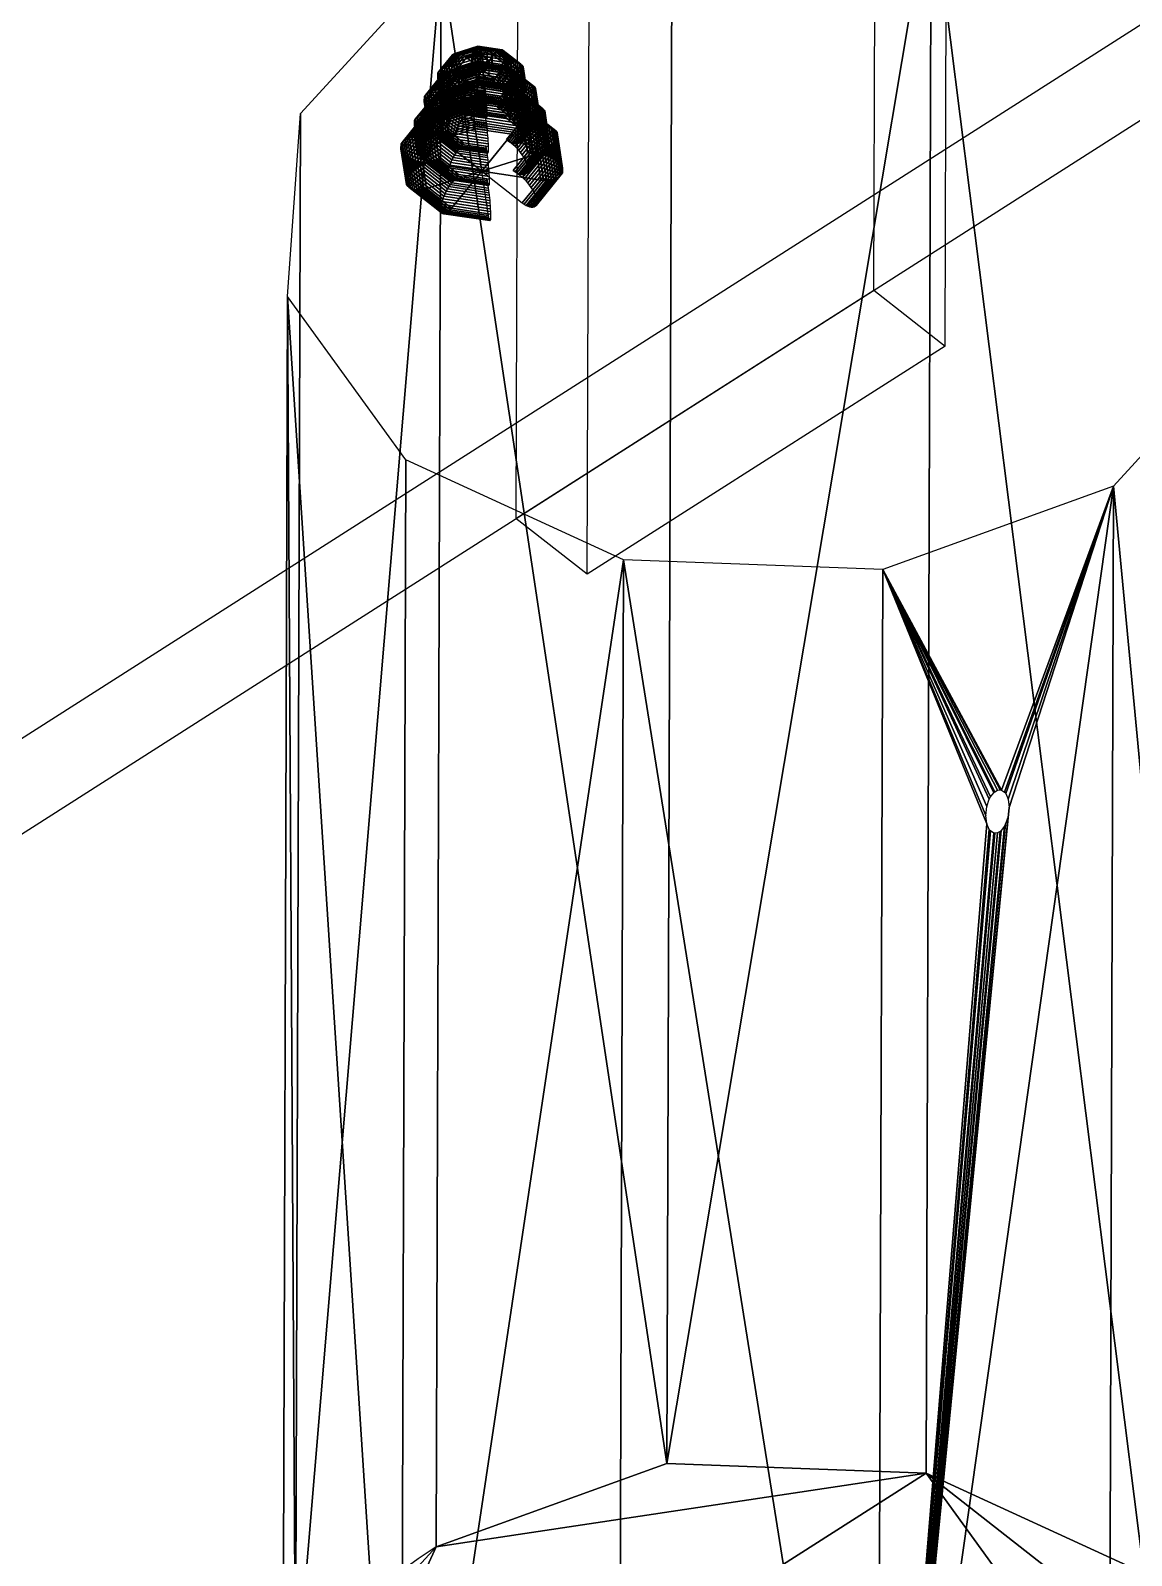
# Model space of a CAD drawing. Extents: x 268 to 383, y 668 to 793.
# Drawn here: x 273.115 to 275.321, y 674.052 to 677.11 of the extents above; entities that cross this region are included whole.
import ezdxf

# ---------------------------------------------------------------- set-up
doc = ezdxf.new("R2010")
doc.units = 0
doc.header["$LTSCALE"] = 0.5
doc.header["$MEASUREMENT"] = 0
doc.linetypes.add('HIDDEN', pattern=[0.375, 0.25, -0.125])
doc.layers.get('0').update_dxf_attribs({"linetype": 'CONTINUOUS'})
for name, color, linetype in [('P02', 1, 'CONTINUOUS'), ('P04', 7, 'CONTINUOUS'), ('P05', 7, 'CONTINUOUS')]:
    doc.layers.add(name, color=color, linetype=linetype)

# ---------------------------------------------------------------- blocks, each defined once
blk = doc.blocks.new('*U51')
at = {"color": 3}
mesh = blk.add_polyface(dxfattribs=at)
corners = [(7.3357, 3.9315), (5.9639, 4.2991), (5.9639, 2.5597), (6.9681, 2.5597), (5.4618, 3.4294), (6.9681, 4.2991), (7.4702, 3.4294), (7.3357, 2.9273), (6.466, 2.4252), (5.5963, 2.9273), (5.5963, 3.9315), (6.466, 4.4336)]
mesh.append_faces([[corners[k] for k in face] for face in [(3, 6, 7), (2, 3, 8), (4, 2, 9), (1, 4, 10), (5, 1, 11)]], dxfattribs={"vtx0": -1, "color": 3})
mesh.append_faces([[corners[k] for k in face] for face in [(0, 1, 5)]], dxfattribs={"vtx0": -1, "vtx1": -1, "color": 3})
mesh.append_faces([[corners[k] for k in face] for face in [(0, 2, 1), (2, 0, 3), (1, 2, 4)]], dxfattribs={"vtx0": -1, "vtx1": -1, "vtx2": -1, "color": 3})
mesh.append_faces([[corners[k] for k in face] for face in [(3, 0, 6)]], dxfattribs={"vtx0": -1, "vtx2": -1, "color": 3})
mesh = blk.add_polyface(dxfattribs=at)
corners = [(7.4702, 3.4294, 4.5), (7.3357, 3.9315), (7.3357, 3.9315, 4.5), (7.4702, 3.4294), (6.9681, 4.2991, 4.5), (6.9681, 4.2991), (6.466, 4.4336), (6.466, 4.4336, 4.5), (5.9639, 4.2991), (5.9639, 4.2991, 4.5), (5.5963, 3.9315), (5.5963, 3.9315, 4.5), (5.4618, 3.4294, 4.5), (5.4618, 3.4294), (5.5963, 2.9273), (5.5963, 2.9273, 4.5), (5.9639, 2.5597), (5.9639, 2.5597, 4.5), (6.466, 2.4252), (6.466, 2.4252, 4.5), (6.9681, 2.5597, 4.5), (6.9681, 2.5597), (7.3357, 2.9273), (7.3357, 2.9273, 4.5), (7.4299, 3.1476, 3.7922), (7.4315, 3.1533, 3.7938), (7.4292, 3.1452, 3.7904), (7.4331, 3.159, 3.7922), (7.4338, 3.1614, 3.7904), (7.4271, 3.1382, 3.7813), (7.4263, 3.1356, 3.776), (7.4357, 3.1684, 3.7813), (7.4364, 3.171, 3.776), (7.4378, 3.1762, 3.7579), (7.4383, 3.1783, 3.7332), (7.4378, 3.1762, 3.7085), (7.4247, 3.1304, 3.7579), (7.424, 3.1283, 3.7332), (7.4364, 3.171, 3.6904), (7.4357, 3.1684, 3.6851), (7.4338, 3.1614, 3.676), (7.4331, 3.159, 3.6742), (7.4315, 3.1533, 3.6726), (7.4299, 3.1476, 3.6742), (7.4292, 3.1452, 3.676), (7.4271, 3.1382, 3.6851), (7.4263, 3.1356, 3.6904), (7.4247, 3.1304, 3.7085)]
mesh.append_faces([[corners[k] for k in face] for face in [(0, 1, 2), (9, 10, 11), (17, 18, 19)]], dxfattribs={"vtx0": -1, "color": 3})
mesh.append_faces([[corners[k] for k in face] for face in [(34, 22, 0)]], dxfattribs={"vtx0": -1, "vtx1": -1, "vtx2": -1, "color": 3})
mesh.append_faces([[corners[k] for k in face] for face in [(23, 24, 25), (23, 26, 24), (23, 29, 26), (23, 30, 29), (28, 0, 23), (23, 36, 30), (23, 37, 36), (47, 23, 22)]], dxfattribs={"vtx0": -1, "vtx2": -1, "color": 3})
mesh.append_faces([[corners[k] for k in face] for face in [(2, 1, 4), (11, 10, 12), (19, 18, 20)]], dxfattribs={"vtx1": -1, "color": 3})
mesh.append_faces([[corners[k] for k in face] for face in [(25, 27, 23), (27, 28, 23), (28, 31, 0), (31, 32, 0), (32, 33, 0), (33, 34, 0), (34, 35, 22), (35, 38, 22), (38, 39, 22), (39, 40, 22), (40, 41, 22), (41, 42, 22), (42, 43, 22), (43, 44, 22), (44, 45, 22), (45, 46, 22), (46, 47, 22), (47, 37, 23)]], dxfattribs={"vtx1": -1, "vtx2": -1, "color": 3})
mesh.append_faces([[corners[k] for k in face] for face in [(0, 3, 1), (1, 5, 4), (4, 5, 6), (6, 7, 4), (6, 8, 9), (9, 7, 6), (9, 8, 10), (10, 13, 12), (12, 13, 14), (14, 15, 12), (14, 16, 17), (17, 15, 14), (17, 16, 18), (18, 21, 20), (20, 21, 22), (22, 23, 20), (22, 3, 0)]], dxfattribs={"vtx2": -1, "color": 3})
blk = doc.blocks.new('*U50')
at = {"color": 2}
for p, q in [((3.4067, 6.4713), (3.6196, 6.4713)), ((3.6196, 6.4713, 3), (3.4067, 6.4713, 3)), ((3.4067, 5.5041), (3.4067, 6.4713)), ((3.4067, 6.4713, 3), (3.4067, 5.5041, 3)), ((3.4067, 6.4713), (3.4067, 6.4713, 3)), ((3.6196, 6.4713), (3.6196, 5.5041)), ((3.6196, 5.5041, 3), (3.6196, 6.4713, 3)), ((3.6196, 6.4713), (3.6196, 6.4713, 3)), ((3.5089, 6.3684, 3), (3.5089, 6.3684, 3.1)), ((3.4208, 6.2803, 3), (3.4208, 6.2803, 3.1)), ((3.597, 6.2803, 3), (3.597, 6.2803, 3.1)), ((3.5089, 6.1922, 3), (3.5089, 6.1922, 3.1)), ((3.5089, 5.7479, 3), (3.5089, 5.7479, 3.1)), ((3.4208, 5.6598, 3), (3.4208, 5.6598, 3.1)), ((3.597, 5.6598, 3), (3.597, 5.6598, 3.1)), ((3.5089, 5.5717, 3), (3.5089, 5.5717, 3.1)), ((3.6196, 5.5041), (3.4067, 5.5041)), ((3.4067, 5.5041, 3), (3.6196, 5.5041, 3)), ((3.4067, 5.5041, 3), (3.4067, 5.5041)), ((3.6196, 5.5041), (3.6196, 5.5041, 3))]:
    blk.add_line(p, q, dxfattribs=at)
for centre in [(3.5089, 6.2803, 3), (3.5089, 6.2803, 3.1), (3.5089, 5.6598, 3.1), (3.5089, 5.6598, 3)]:
    blk.add_circle(centre, 0.0881, dxfattribs=at)
blk = doc.blocks.new('*U44')
at = {"color": 3}
for p, q in [((3.2067, 12.1103), (3.2067, 1.1103)), ((3.4067, 1.1103), (3.4067, 11.9103))]:
    blk.add_line(p, q, dxfattribs=at)
blk = doc.blocks.new('*U48')
at = {"color": 3}
for p, q in [((3.4067, 3.5774, 4.5873), (3.4067, 3.2814, 4.5873)), ((3.4067, 3.5774, 4.5873), (3.9067, 3.5774, 4.5873)), ((3.4067, 3.5774, 5.1913), (3.4067, 3.5774, 4.5873)), ((3.4067, 3.2814, 5.1913), (3.4067, 3.5774, 5.1913)), ((3.4067, 3.5774, 5.1913), (3.4279, 3.5774, 5.1913)), ((3.4279, 3.5774, 4.6073), (3.4267, 3.2814, 4.6073)), ((3.4279, 3.5774, 5.1913), (3.4267, 3.2814, 5.1913)), ((3.9067, 3.5774, 4.6073), (3.4279, 3.5774, 4.6073)), ((3.4279, 3.5774, 4.6073), (3.4279, 3.5774, 5.1913)), ((3.9067, 3.5774, 4.5873), (3.9067, 3.2814, 4.5873)), ((3.9067, 3.2814, 4.6073), (3.9067, 3.5774, 4.6073)), ((3.9067, 3.5774, 4.6073), (3.9067, 3.5774, 4.5873)), ((3.9067, 3.2814, 4.5873), (3.4067, 3.2814, 4.5873)), ((3.4067, 3.2814, 4.5873), (3.4067, 3.2814, 5.1913)), ((3.4267, 3.2814, 5.1913), (3.4067, 3.2814, 5.1913)), ((3.9067, 3.2814, 4.6073), (3.4267, 3.2814, 4.6073)), ((3.4267, 3.2814, 5.1913), (3.4267, 3.2814, 4.6073)), ((3.9067, 3.2814, 4.5873), (3.9067, 3.2814, 4.6073))]:
    blk.add_line(p, q, dxfattribs=at)
blk = doc.blocks.new('2')
at = {"layer": 'P04', "extrusion": (-0.741602, -0.473162, 0.475546), "elevation": 44.515}
blk.add_lwpolyline([(-26.384, 12.544), (-26.22, 12.666), (-25.985, 12.348)], dxfattribs=at)
at = {"layer": 'P04', "color": 5, "linetype": 'HIDDEN', "extrusion": (0.002275, 0.707103, 0.707107), "elevation": -22.5}
blk.add_lwpolyline([(60.662, 11.667), (28.612, 46.936), (-18.704, 3.939)], dxfattribs=at)
at = {"layer": 'P04', "extrusion": (0.002275, 0.707103, 0.707107)}
blk.add_arc((36.262, 21.201, -22.5), 10.042, 312.2621, 42.2621, dxfattribs=at)
at = {"layer": 'P04', "color": 3, "extrusion": (0.002275, 0.707103, 0.707107), "xscale": 10, "yscale": 10, "zscale": 10, "rotation": 132.2621201352395}
blk.add_blockref('*U44', (105.127, -3.589, -22.5), dxfattribs=at)
at = {"layer": 'P04', "extrusion": (0.002275, 0.707103, 0.707107), "xscale": 10, "yscale": 10, "zscale": 10, "rotation": 132.2621201352395}
for name, p in [('*U48', (84.214, -22.593, -22.5)), ('*U51', (105.127, -3.589, -22.5))]:
    blk.add_blockref(name, p, dxfattribs=at)
at = {"layer": 'P05', "extrusion": (0.002275, 0.707103, 0.707107), "xscale": 10, "yscale": 10, "zscale": 10, "rotation": 132.2621201352395}
blk.add_blockref('*U50', (105.127, -3.589, -22.5), dxfattribs=at)
at = {"layer": 'P04', "color": 5}
mesh = blk.add_polymesh((9, 9), dxfattribs=at)
for k, corner in enumerate([(-41.69, 3.274, 31.851), (-41.66, 3.275, 31.899), (-41.633, 3.281, 31.947), (-41.608, 3.292, 31.997), (-41.588, 3.31, 32.046), (-41.571, 3.332, 32.095), (-41.571, 3.427, 32.189), (-41.587, 3.476, 32.212), (-41.608, 3.525, 32.229), (-41.466, 3.55, 31.575), (-41.422, 3.568, 31.605), (-41.382, 3.589, 31.638), (-41.347, 3.614, 31.674), (-41.317, 3.643, 31.712), (-41.292, 3.675, 31.751), (-41.292, 3.77, 31.846), (-41.316, 3.809, 31.878), (-41.346, 3.847, 31.907), (-41.514, 3.867, 31.258), (-41.473, 3.904, 31.269), (-41.436, 3.943, 31.284), (-41.403, 3.984, 31.305), (-41.375, 4.026, 31.329), (-41.352, 4.069, 31.357), (-41.352, 4.164, 31.452), (-41.374, 4.192, 31.495), (-41.402, 4.217, 31.537), (-41.816, 4.104, 31.022), (-41.794, 4.155, 31.018), (-41.773, 4.208, 31.021), (-41.755, 4.26, 31.029), (-41.74, 4.312, 31.044), (-41.728, 4.363, 31.065), (-41.727, 4.458, 31.159), (-41.74, 4.478, 31.21), (-41.755, 4.493, 31.262), (-42.257, 4.17, 30.957), (-42.262, 4.226, 30.95), (-42.266, 4.282, 30.948), (-42.27, 4.338, 30.954), (-42.273, 4.392, 30.966), (-42.276, 4.445, 30.984), (-42.275, 4.54, 31.078), (-42.272, 4.558, 31.132), (-42.269, 4.57, 31.186), (-42.668, 4.041, 31.088), (-42.698, 4.088, 31.089), (-42.726, 4.137, 31.095), (-42.75, 4.186, 31.107), (-42.77, 4.236, 31.124), (-42.786, 4.284, 31.147), (-42.786, 4.379, 31.241), (-42.769, 4.402, 31.29), (-42.749, 4.419, 31.339), (-42.893, 3.765, 31.365), (-42.937, 3.795, 31.382), (-42.976, 3.829, 31.404), (-43.011, 3.864, 31.429), (-43.041, 3.902, 31.458), (-43.065, 3.942, 31.49), (-43.065, 4.036, 31.585), (-43.041, 4.068, 31.624), (-43.011, 4.097, 31.662), (-42.845, 3.448, 31.682), (-42.886, 3.459, 31.719), (-42.923, 3.474, 31.758), (-42.955, 3.495, 31.799), (-42.983, 3.519, 31.841), (-43.005, 3.548, 31.884), (-43.005, 3.642, 31.978), (-42.982, 3.685, 32.007), (-42.954, 3.727, 32.031), (-42.542, 3.211, 31.917), (-42.565, 3.207, 31.969), (-42.585, 3.21, 32.021), (-42.603, 3.219, 32.074), (-42.618, 3.233, 32.126), (-42.63, 3.254, 32.177), (-42.63, 3.348, 32.271), (-42.617, 3.399, 32.292), (-42.602, 3.451, 32.306)]):
    mesh.set_mesh_vertex(divmod(k, 9), corner)
mesh = blk.add_polymesh((9, 9), dxfattribs=at)
for k, corner in enumerate([(-41.608, 3.525, 32.229), (-41.632, 3.575, 32.241), (-41.659, 3.623, 32.247), (-41.689, 3.671, 32.248), (-41.721, 3.716, 32.242), (-41.756, 3.759, 32.231), (-41.792, 3.799, 32.215), (-41.829, 3.835, 32.193), (-41.867, 3.867, 32.166), (-41.346, 3.847, 31.907), (-41.381, 3.883, 31.932), (-41.421, 3.916, 31.954), (-41.464, 3.947, 31.971), (-41.512, 3.974, 31.984), (-41.562, 3.997, 31.993), (-41.615, 4.017, 31.996), (-41.669, 4.032, 31.995), (-41.724, 4.042, 31.99), (-41.402, 4.217, 31.537), (-41.435, 4.237, 31.578), (-41.472, 4.253, 31.617), (-41.513, 4.264, 31.654), (-41.557, 4.27, 31.688), (-41.604, 4.271, 31.719), (-41.594, 4.221, 31.792), (-41.644, 4.212, 31.815), (-41.696, 4.198, 31.834), (-41.755, 4.493, 31.262), (-41.772, 4.502, 31.315), (-41.793, 4.504, 31.367), (-41.815, 4.5, 31.419), (-41.839, 4.491, 31.468), (-41.865, 4.475, 31.516), (-41.891, 4.454, 31.56), (-41.919, 4.427, 31.601), (-41.947, 4.395, 31.638), (-42.269, 4.57, 31.186), (-42.265, 4.576, 31.242), (-42.261, 4.574, 31.298), (-42.256, 4.567, 31.354), (-42.251, 4.553, 31.408), (-42.245, 4.532, 31.46), (-42.239, 4.506, 31.509), (-42.233, 4.474, 31.555), (-42.227, 4.437, 31.597), (-42.749, 4.419, 31.339), (-42.725, 4.431, 31.389), (-42.697, 4.437, 31.437), (-42.667, 4.437, 31.485), (-42.634, 4.432, 31.53), (-42.6, 4.42, 31.573), (-42.564, 4.404, 31.613), (-42.527, 4.381, 31.648), (-42.489, 4.354, 31.68), (-43.011, 4.097, 31.662), (-42.975, 4.122, 31.698), (-42.936, 4.144, 31.731), (-42.892, 4.161, 31.761), (-42.844, 4.174, 31.788), (-42.793, 4.182, 31.812), (-42.741, 4.186, 31.831), (-42.687, 4.185, 31.846), (-42.632, 4.179, 31.856), (-42.954, 3.727, 32.031), (-42.922, 3.768, 32.052), (-42.884, 3.807, 32.067), (-42.843, 3.844, 32.078), (-42.799, 3.878, 32.084), (-42.752, 3.909, 32.085), (-42.703, 3.936, 32.081), (-42.652, 3.959, 32.072), (-42.601, 3.977, 32.058), (-42.602, 3.451, 32.306), (-42.584, 3.504, 32.315), (-42.564, 3.556, 32.318), (-42.541, 3.607, 32.314), (-42.517, 3.657, 32.304), (-42.491, 3.705, 32.288), (-42.405, 3.703, 32.313), (-42.378, 3.744, 32.286), (-42.35, 3.78, 32.254)]):
    mesh.set_mesh_vertex(divmod(k, 9), corner)
mesh = blk.add_polymesh((9, 2), dxfattribs=at)
for k, corner in enumerate([(-41.867, 3.867, 32.166), (-42.178, 4.111, 31.923), (-41.724, 4.042, 31.99), (-42.178, 4.111, 31.923), (-41.696, 4.198, 31.834), (-42.178, 4.111, 31.923), (-41.947, 4.395, 31.638), (-42.178, 4.111, 31.923), (-42.227, 4.437, 31.597), (-42.178, 4.111, 31.923), (-42.489, 4.354, 31.68), (-42.178, 4.111, 31.923), (-42.632, 4.179, 31.856), (-42.178, 4.111, 31.923), (-42.601, 3.977, 32.058), (-42.178, 4.111, 31.923), (-42.35, 3.78, 32.254), (-42.178, 4.111, 31.923)]):
    mesh.set_mesh_vertex(divmod(k, 2), corner)
at = {"layer": 'P04'}
mesh = blk.add_polymesh((10, 3), dxfattribs=dict(at, m_close=True))
for k, corner in enumerate([(-42.038, 4.001, 32.032), (-42.037, 4.281, 32.311), (-42.175, 4.388, 32.204), (-42.156, 3.964, 32.069), (-42.155, 4.244, 32.348), (-42.177, 4.388, 32.205), (-42.281, 3.983, 32.05), (-42.28, 4.263, 32.33), (-42.179, 4.388, 32.204), (-42.367, 4.051, 31.983), (-42.367, 4.33, 32.263), (-42.18, 4.389, 32.203), (-42.381, 4.141, 31.893), (-42.38, 4.42, 32.172), (-42.18, 4.39, 32.202), (-42.317, 4.22, 31.814), (-42.316, 4.499, 32.093), (-42.179, 4.392, 32.2), (-42.2, 4.257, 31.777), (-42.199, 4.536, 32.056), (-42.177, 4.392, 32.2), (-42.074, 4.238, 31.795), (-42.073, 4.517, 32.075), (-42.175, 4.392, 32.2), (-41.988, 4.17, 31.862), (-41.987, 4.45, 32.142), (-42.174, 4.391, 32.201), (-41.974, 4.08, 31.953), (-41.974, 4.359, 32.232), (-42.174, 4.389, 32.203)]):
    mesh.set_mesh_vertex(divmod(k, 3), corner)
at = {"layer": 'P04', "color": 5}
mesh = blk.add_polymesh((9, 9), dxfattribs=at)
for k, corner in enumerate([(-41.576, 2.638, 31.396), (-41.541, 2.626, 31.439), (-41.508, 2.621, 31.485), (-41.478, 2.621, 31.532), (-41.451, 2.627, 31.581), (-41.427, 2.639, 31.63), (-41.406, 2.656, 31.679), (-41.389, 2.679, 31.728), (-41.389, 2.774, 31.823), (-41.298, 2.979, 31.054), (-41.247, 2.987, 31.077), (-41.2, 3, 31.104), (-41.156, 3.018, 31.135), (-41.116, 3.039, 31.168), (-41.081, 3.064, 31.204), (-41.051, 3.093, 31.241), (-41.026, 3.125, 31.281), (-41.026, 3.22, 31.375), (-41.357, 3.371, 30.662), (-41.31, 3.402, 30.663), (-41.266, 3.436, 30.669), (-41.225, 3.473, 30.68), (-41.188, 3.512, 30.695), (-41.155, 3.553, 30.715), (-41.127, 3.595, 30.74), (-41.104, 3.638, 30.768), (-41.104, 3.732, 30.863), (-41.732, 3.665, 30.37), (-41.706, 3.712, 30.354), (-41.682, 3.762, 30.344), (-41.659, 3.813, 30.341), (-41.639, 3.865, 30.343), (-41.621, 3.918, 30.352), (-41.606, 3.97, 30.366), (-41.593, 4.021, 30.387), (-41.593, 4.115, 30.481), (-42.277, 3.747, 30.29), (-42.283, 3.799, 30.269), (-42.288, 3.853, 30.255), (-42.293, 3.908, 30.248), (-42.297, 3.964, 30.246), (-42.301, 4.02, 30.252), (-42.304, 4.075, 30.264), (-42.306, 4.128, 30.282), (-42.306, 4.223, 30.377), (-42.786, 3.586, 30.452), (-42.821, 3.629, 30.441), (-42.853, 3.675, 30.435), (-42.884, 3.722, 30.436), (-42.911, 3.771, 30.442), (-42.935, 3.82, 30.454), (-42.955, 3.87, 30.471), (-42.972, 3.918, 30.494), (-42.971, 4.013, 30.588), (-43.064, 3.245, 30.794), (-43.115, 3.268, 30.803), (-43.162, 3.295, 30.816), (-43.206, 3.326, 30.833), (-43.246, 3.359, 30.855), (-43.281, 3.395, 30.88), (-43.31, 3.433, 30.909), (-43.335, 3.472, 30.941), (-43.334, 3.567, 31.036), (-43.005, 2.852, 31.186), (-43.052, 2.853, 31.217), (-43.096, 2.859, 31.251), (-43.137, 2.87, 31.288), (-43.174, 2.886, 31.327), (-43.206, 2.906, 31.369), (-43.234, 2.931, 31.411), (-43.257, 2.96, 31.454), (-43.256, 3.054, 31.548), (-42.63, 2.559, 31.478), (-42.656, 2.544, 31.526), (-42.68, 2.534, 31.576), (-42.702, 2.53, 31.627), (-42.723, 2.533, 31.679), (-42.74, 2.541, 31.732), (-42.755, 2.556, 31.784), (-42.768, 2.577, 31.835), (-42.767, 2.671, 31.93)]):
    mesh.set_mesh_vertex(divmod(k, 9), corner)
mesh = blk.add_polymesh((9, 9), dxfattribs=at)
for k, corner in enumerate([(-41.389, 2.774, 31.823), (-41.405, 2.822, 31.845), (-41.426, 2.872, 31.863), (-41.45, 2.921, 31.875), (-41.477, 2.97, 31.881), (-41.507, 3.017, 31.881), (-41.54, 3.063, 31.876), (-41.574, 3.106, 31.865), (-41.61, 3.146, 31.848), (-41.026, 3.22, 31.375), (-41.05, 3.259, 31.407), (-41.08, 3.297, 31.436), (-41.115, 3.333, 31.462), (-41.155, 3.366, 31.483), (-41.198, 3.397, 31.501), (-41.246, 3.424, 31.514), (-41.296, 3.447, 31.522), (-41.349, 3.467, 31.526), (-41.104, 3.732, 30.863), (-41.126, 3.761, 30.906), (-41.154, 3.786, 30.948), (-41.187, 3.806, 30.989), (-41.224, 3.822, 31.028), (-41.265, 3.833, 31.065), (-41.309, 3.839, 31.099), (-41.356, 3.84, 31.13), (-41.405, 3.836, 31.157), (-41.593, 4.115, 30.481), (-41.605, 4.136, 30.532), (-41.62, 4.151, 30.584), (-41.638, 4.159, 30.637), (-41.658, 4.162, 30.689), (-41.68, 4.158, 30.741), (-41.704, 4.148, 30.791), (-41.73, 4.133, 30.838), (-41.757, 4.111, 30.883), (-42.306, 4.223, 30.377), (-42.303, 4.241, 30.43), (-42.3, 4.253, 30.484), (-42.296, 4.258, 30.54), (-42.292, 4.257, 30.596), (-42.287, 4.249, 30.652), (-42.281, 4.235, 30.706), (-42.276, 4.215, 30.758), (-42.27, 4.188, 30.807), (-42.971, 4.013, 30.588), (-42.955, 4.036, 30.637), (-42.934, 4.053, 30.686), (-42.91, 4.065, 30.736), (-42.882, 4.071, 30.784), (-42.852, 4.071, 30.832), (-42.82, 4.066, 30.877), (-42.785, 4.054, 30.92), (-42.749, 4.038, 30.96), (-43.334, 3.567, 31.036), (-43.31, 3.599, 31.075), (-43.28, 3.628, 31.113), (-43.245, 3.653, 31.149), (-43.205, 3.674, 31.182), (-43.161, 3.692, 31.212), (-43.113, 3.704, 31.239), (-43.063, 3.713, 31.262), (-43.01, 3.716, 31.282), (-43.256, 3.054, 31.548), (-43.234, 3.097, 31.577), (-43.206, 3.139, 31.601), (-43.173, 3.18, 31.621), (-43.136, 3.219, 31.637), (-43.095, 3.256, 31.648), (-43.05, 3.29, 31.654), (-43.003, 3.321, 31.655), (-42.954, 3.347, 31.65), (-42.767, 2.671, 31.93), (-42.755, 2.722, 31.95), (-42.74, 2.774, 31.965), (-42.722, 2.827, 31.973), (-42.701, 2.879, 31.976), (-42.679, 2.93, 31.972), (-42.655, 2.98, 31.962), (-42.629, 3.027, 31.946), (-42.602, 3.072, 31.925)]):
    mesh.set_mesh_vertex(divmod(k, 9), corner)
mesh = blk.add_polymesh((9, 9), dxfattribs=at)
for k, corner in enumerate([(-41.61, 3.146, 31.848), (-41.647, 3.182, 31.826), (-41.685, 3.213, 31.799), (-41.868, 3.357, 31.656), (-41.831, 3.33, 31.687), (-41.794, 3.308, 31.723), (-41.757, 3.291, 31.763), (-41.723, 3.28, 31.806), (-41.69, 3.274, 31.851), (-41.349, 3.467, 31.526), (-41.403, 3.482, 31.525), (-41.458, 3.492, 31.519), (-41.726, 3.533, 31.48), (-41.671, 3.527, 31.49), (-41.617, 3.526, 31.505), (-41.564, 3.529, 31.524), (-41.513, 3.537, 31.548), (-41.466, 3.55, 31.575), (-41.405, 3.836, 31.157), (-41.455, 3.827, 31.18), (-41.507, 3.813, 31.199), (-41.756, 3.734, 31.278), (-41.705, 3.753, 31.264), (-41.654, 3.776, 31.255), (-41.605, 3.803, 31.251), (-41.558, 3.833, 31.252), (-41.514, 3.867, 31.258), (-41.757, 4.111, 30.883), (-41.784, 4.084, 30.924), (-41.812, 4.052, 30.96), (-41.948, 3.885, 31.128), (-41.921, 3.922, 31.096), (-41.893, 3.962, 31.069), (-41.866, 4.007, 31.048), (-41.84, 4.054, 31.032), (-41.816, 4.104, 31.022), (-42.27, 4.188, 30.807), (-42.264, 4.156, 30.853), (-42.258, 4.119, 30.895), (-42.229, 3.927, 31.087), (-42.235, 3.969, 31.05), (-42.241, 4.015, 31.018), (-42.247, 4.064, 30.992), (-42.252, 4.116, 30.971), (-42.257, 4.17, 30.957), (-42.749, 4.038, 30.96), (-42.712, 4.015, 30.996), (-42.674, 3.988, 31.027), (-42.491, 3.845, 31.17), (-42.528, 3.876, 31.143), (-42.565, 3.912, 31.121), (-42.601, 3.952, 31.105), (-42.636, 3.995, 31.094), (-42.668, 4.041, 31.088), (-43.01, 3.716, 31.282), (-42.956, 3.715, 31.297), (-42.901, 3.709, 31.307), (-42.633, 3.669, 31.346), (-42.688, 3.68, 31.341), (-42.742, 3.695, 31.34), (-42.795, 3.714, 31.343), (-42.845, 3.738, 31.352), (-42.893, 3.765, 31.365), (-42.954, 3.347, 31.65), (-42.903, 3.37, 31.641), (-42.852, 3.389, 31.627), (-42.603, 3.467, 31.548), (-42.654, 3.454, 31.566), (-42.704, 3.445, 31.589), (-42.753, 3.441, 31.617), (-42.8, 3.442, 31.647), (-42.845, 3.448, 31.682), (-42.602, 3.072, 31.925), (-42.575, 3.113, 31.898), (-42.547, 3.149, 31.866), (-42.41, 3.317, 31.698), (-42.438, 3.285, 31.735), (-42.466, 3.258, 31.776), (-42.493, 3.236, 31.82), (-42.518, 3.221, 31.868), (-42.542, 3.211, 31.917)]):
    mesh.set_mesh_vertex(divmod(k, 9), corner)
mesh = blk.add_polymesh((2, 2), dxfattribs=at)
for k, corner in enumerate([(-42.35, 3.78, 32.254), (-42.178, 4.111, 31.923), (-42.128, 3.784, 32.249), (-42.178, 4.111, 31.923)]):
    mesh.set_mesh_vertex(divmod(k, 2), corner)
mesh = blk.add_polymesh((9, 9), dxfattribs=at)
for k, corner in enumerate([(-41.272, 2.041, 31.275), (-41.256, 2.063, 31.324), (-41.255, 2.158, 31.418), (-41.272, 2.207, 31.441), (-41.292, 2.256, 31.458), (-41.316, 2.305, 31.47), (-41.343, 2.354, 31.476), (-41.374, 2.402, 31.477), (-41.406, 2.447, 31.471), (-40.855, 2.554, 30.761), (-40.831, 2.586, 30.8), (-40.83, 2.681, 30.894), (-40.855, 2.72, 30.926), (-40.884, 2.758, 30.955), (-40.919, 2.794, 30.981), (-40.959, 2.827, 31.003), (-41.003, 2.857, 31.02), (-41.05, 2.885, 31.033), (-40.945, 3.143, 30.172), (-40.922, 3.186, 30.2), (-40.922, 3.281, 30.295), (-40.944, 3.309, 30.337), (-40.972, 3.334, 30.38), (-41.004, 3.354, 30.421), (-41.041, 3.37, 30.46), (-41.082, 3.381, 30.497), (-41.127, 3.387, 30.531), (-41.507, 3.584, 29.733), (-41.494, 3.635, 29.753), (-41.494, 3.729, 29.848), (-41.506, 3.75, 29.899), (-41.521, 3.764, 29.951), (-41.539, 3.773, 30.004), (-41.559, 3.775, 30.056), (-41.582, 3.772, 30.107), (-41.606, 3.762, 30.157), (-42.327, 3.707, 29.612), (-42.33, 3.76, 29.631), (-42.329, 3.855, 29.725), (-42.326, 3.873, 29.778), (-42.323, 3.885, 29.833), (-42.319, 3.89, 29.889), (-42.315, 3.889, 29.945), (-42.31, 3.881, 30), (-42.305, 3.867, 30.055), (-43.092, 3.466, 29.856), (-43.108, 3.515, 29.879), (-43.108, 3.609, 29.973), (-43.091, 3.632, 30.022), (-43.071, 3.649, 30.071), (-43.047, 3.661, 30.12), (-43.019, 3.667, 30.169), (-42.989, 3.667, 30.217), (-42.956, 3.662, 30.262), (-43.509, 2.953, 30.37), (-43.533, 2.992, 30.403), (-43.533, 3.086, 30.497), (-43.509, 3.119, 30.536), (-43.479, 3.147, 30.574), (-43.444, 3.173, 30.61), (-43.404, 3.194, 30.643), (-43.36, 3.211, 30.674), (-43.312, 3.224, 30.701), (-43.42, 2.363, 30.96), (-43.442, 2.392, 31.002), (-43.442, 2.486, 31.097), (-43.419, 2.529, 31.125), (-43.391, 2.571, 31.15), (-43.358, 2.612, 31.17), (-43.321, 2.651, 31.186), (-43.28, 2.688, 31.197), (-43.236, 2.722, 31.202), (-42.857, 1.923, 31.398), (-42.87, 1.943, 31.449), (-42.869, 2.038, 31.544), (-42.857, 2.089, 31.564), (-42.842, 2.141, 31.579), (-42.824, 2.193, 31.587), (-42.803, 2.246, 31.59), (-42.781, 2.297, 31.586), (-42.757, 2.347, 31.576)]):
    mesh.set_mesh_vertex(divmod(k, 9), corner)
mesh = blk.add_polymesh((9, 9), dxfattribs=at)
for k, corner in enumerate([(-41.515, 2.061, 30.917), (-41.478, 2.039, 30.952), (-41.442, 2.022, 30.992), (-41.407, 2.011, 31.035), (-41.375, 2.005, 31.08), (-41.345, 2.006, 31.128), (-41.317, 2.012, 31.176), (-41.293, 2.023, 31.226), (-41.272, 2.041, 31.275), (-41.209, 2.437, 30.539), (-41.155, 2.436, 30.554), (-41.102, 2.44, 30.573), (-41.052, 2.448, 30.596), (-41.004, 2.461, 30.623), (-40.96, 2.478, 30.654), (-40.92, 2.5, 30.687), (-40.885, 2.525, 30.723), (-40.855, 2.554, 30.761), (-41.275, 2.87, 30.107), (-41.224, 2.893, 30.098), (-41.175, 2.92, 30.094), (-41.128, 2.95, 30.094), (-41.084, 2.984, 30.1), (-41.043, 3.021, 30.111), (-41.005, 3.06, 30.127), (-40.973, 3.101, 30.147), (-40.945, 3.143, 30.172), (-41.687, 3.193, 29.785), (-41.66, 3.234, 29.758), (-41.633, 3.278, 29.737), (-41.607, 3.326, 29.721), (-41.583, 3.375, 29.711), (-41.56, 3.427, 29.707), (-41.54, 3.479, 29.71), (-41.522, 3.532, 29.718), (-41.507, 3.584, 29.733), (-42.289, 3.283, 29.697), (-42.295, 3.329, 29.665), (-42.301, 3.379, 29.638), (-42.306, 3.431, 29.618), (-42.311, 3.485, 29.604), (-42.316, 3.54, 29.596), (-42.32, 3.596, 29.595), (-42.324, 3.652, 29.6), (-42.327, 3.707, 29.612), (-42.85, 3.106, 29.875), (-42.887, 3.143, 29.853), (-42.923, 3.182, 29.837), (-42.958, 3.225, 29.826), (-42.99, 3.271, 29.82), (-43.02, 3.318, 29.821), (-43.048, 3.367, 29.827), (-43.071, 3.416, 29.839), (-43.092, 3.466, 29.856), (-43.156, 2.73, 30.253), (-43.21, 2.745, 30.252), (-43.263, 2.764, 30.256), (-43.313, 2.788, 30.264), (-43.361, 2.815, 30.277), (-43.405, 2.846, 30.294), (-43.444, 2.879, 30.316), (-43.479, 2.915, 30.342), (-43.509, 2.953, 30.37), (-43.091, 2.298, 30.685), (-43.141, 2.289, 30.708), (-43.19, 2.285, 30.735), (-43.237, 2.286, 30.766), (-43.281, 2.292, 30.8), (-43.322, 2.303, 30.837), (-43.359, 2.318, 30.876), (-43.392, 2.339, 30.917), (-43.42, 2.363, 30.96), (-42.678, 1.974, 31.007), (-42.706, 1.948, 31.048), (-42.732, 1.926, 31.092), (-42.758, 1.91, 31.14), (-42.782, 1.901, 31.19), (-42.804, 1.897, 31.241), (-42.825, 1.9, 31.293), (-42.842, 1.908, 31.346), (-42.857, 1.923, 31.398)]):
    mesh.set_mesh_vertex(divmod(k, 9), corner)
mesh = blk.add_polymesh((9, 9), dxfattribs=at)
for k, corner in enumerate([(-41.406, 2.447, 31.471), (-41.441, 2.49, 31.46), (-41.477, 2.53, 31.444), (-41.514, 2.566, 31.422), (-41.551, 2.598, 31.395), (-41.687, 2.704, 31.289), (-41.649, 2.677, 31.321), (-41.612, 2.654, 31.357), (-41.576, 2.638, 31.396), (-41.05, 2.885, 31.033), (-41.101, 2.908, 31.041), (-41.153, 2.927, 31.045), (-41.208, 2.943, 31.044), (-41.262, 2.953, 31.038), (-41.46, 2.983, 31.009), (-41.405, 2.977, 31.02), (-41.351, 2.976, 31.035), (-41.298, 2.979, 31.054), (-41.127, 3.387, 30.531), (-41.174, 3.388, 30.562), (-41.223, 3.384, 30.589), (-41.273, 3.375, 30.612), (-41.324, 3.361, 30.631), (-41.508, 3.303, 30.689), (-41.457, 3.322, 30.675), (-41.407, 3.345, 30.666), (-41.357, 3.371, 30.662), (-41.606, 3.762, 30.157), (-41.631, 3.746, 30.205), (-41.658, 3.725, 30.249), (-41.686, 3.698, 30.29), (-41.714, 3.666, 30.327), (-41.814, 3.543, 30.451), (-41.786, 3.579, 30.419), (-41.758, 3.62, 30.392), (-41.732, 3.665, 30.37), (-42.305, 3.867, 30.055), (-42.299, 3.847, 30.107), (-42.293, 3.82, 30.156), (-42.287, 3.788, 30.202), (-42.281, 3.751, 30.244), (-42.26, 3.61, 30.385), (-42.266, 3.651, 30.348), (-42.272, 3.697, 30.316), (-42.277, 3.747, 30.29), (-42.956, 3.662, 30.262), (-42.922, 3.65, 30.305), (-42.886, 3.634, 30.344), (-42.848, 3.612, 30.38), (-42.811, 3.584, 30.412), (-42.676, 3.479, 30.518), (-42.713, 3.51, 30.491), (-42.75, 3.546, 30.469), (-42.786, 3.586, 30.452), (-43.312, 3.224, 30.701), (-43.262, 3.233, 30.724), (-43.209, 3.236, 30.743), (-43.155, 3.235, 30.758), (-43.1, 3.229, 30.768), (-42.903, 3.199, 30.797), (-42.957, 3.21, 30.792), (-43.012, 3.225, 30.791), (-43.064, 3.245, 30.794), (-43.236, 2.722, 31.202), (-43.189, 2.753, 31.203), (-43.14, 2.78, 31.199), (-43.089, 2.803, 31.19), (-43.038, 2.821, 31.176), (-42.854, 2.879, 31.118), (-42.905, 2.865, 31.136), (-42.956, 2.856, 31.159), (-43.005, 2.852, 31.186), (-42.757, 2.347, 31.576), (-42.731, 2.394, 31.56), (-42.704, 2.439, 31.539), (-42.677, 2.48, 31.512), (-42.649, 2.516, 31.48), (-42.548, 2.64, 31.356), (-42.576, 2.608, 31.393), (-42.604, 2.581, 31.434), (-42.63, 2.559, 31.478)]):
    mesh.set_mesh_vertex(divmod(k, 9), corner)
mesh = blk.add_polymesh((2, 9), dxfattribs=at)
for k, corner in enumerate([(-42.602, 3.451, 32.306), (-42.584, 3.504, 32.315), (-42.564, 3.556, 32.318), (-42.541, 3.607, 32.314), (-42.517, 3.657, 32.304), (-42.491, 3.705, 32.288), (-42.405, 3.703, 32.313), (-42.378, 3.744, 32.286), (-42.35, 3.78, 32.254), (-42.087, 3.374, 32.382), (-42.091, 3.43, 32.388), (-42.095, 3.486, 32.386), (-42.1, 3.541, 32.379), (-42.105, 3.595, 32.365), (-42.111, 3.647, 32.344), (-42.116, 3.697, 32.318), (-42.122, 3.743, 32.286), (-42.128, 3.784, 32.249)]):
    mesh.set_mesh_vertex(divmod(k, 9), corner)
mesh = blk.add_polymesh((9, 9), dxfattribs=at)
for k, corner in enumerate([(-41.135, 1.358, 30.81), (-41.111, 1.37, 30.859), (-41.091, 1.387, 30.909), (-41.074, 1.41, 30.957), (-41.074, 1.504, 31.052), (-41.09, 1.553, 31.074), (-41.11, 1.603, 31.092), (-41.134, 1.652, 31.104), (-41.162, 1.701, 31.11), (-40.654, 1.95, 30.217), (-40.619, 1.975, 30.252), (-40.589, 2.004, 30.29), (-40.565, 2.036, 30.329), (-40.564, 2.131, 30.424), (-40.589, 2.17, 30.456), (-40.618, 2.208, 30.485), (-40.653, 2.244, 30.511), (-40.693, 2.277, 30.532), (-40.757, 2.629, 29.538), (-40.725, 2.67, 29.558), (-40.697, 2.712, 29.582), (-40.674, 2.755, 29.611), (-40.674, 2.85, 29.705), (-40.696, 2.878, 29.748), (-40.724, 2.903, 29.79), (-40.757, 2.923, 29.831), (-40.794, 2.939, 29.871), (-41.406, 3.137, 29.032), (-41.388, 3.189, 29.041), (-41.372, 3.241, 29.055), (-41.36, 3.292, 29.076), (-41.36, 3.387, 29.17), (-41.372, 3.407, 29.221), (-41.387, 3.422, 29.273), (-41.405, 3.431, 29.326), (-41.425, 3.433, 29.378), (-42.351, 3.279, 28.893), (-42.355, 3.335, 28.899), (-42.358, 3.39, 28.91), (-42.36, 3.443, 28.929), (-42.36, 3.537, 29.023), (-42.357, 3.555, 29.076), (-42.354, 3.567, 29.131), (-42.35, 3.573, 29.187), (-42.346, 3.572, 29.243), (-43.233, 3.001, 29.174), (-43.257, 3.05, 29.186), (-43.277, 3.1, 29.203), (-43.293, 3.149, 29.226), (-43.293, 3.243, 29.32), (-43.276, 3.266, 29.369), (-43.256, 3.283, 29.418), (-43.232, 3.295, 29.468), (-43.204, 3.301, 29.516), (-43.714, 2.409, 29.767), (-43.749, 2.445, 29.792), (-43.779, 2.483, 29.821), (-43.803, 2.522, 29.854), (-43.802, 2.617, 29.948), (-43.778, 2.649, 29.987), (-43.748, 2.678, 30.025), (-43.713, 2.703, 30.061), (-43.673, 2.725, 30.094), (-43.611, 1.73, 30.446), (-43.643, 1.75, 30.487), (-43.671, 1.775, 30.529), (-43.693, 1.803, 30.572), (-43.693, 1.898, 30.667), (-43.67, 1.941, 30.695), (-43.642, 1.983, 30.72), (-43.61, 2.024, 30.74), (-43.572, 2.063, 30.755), (-42.962, 1.222, 30.952), (-42.98, 1.231, 31.004), (-42.995, 1.246, 31.056), (-43.008, 1.266, 31.107), (-43.007, 1.361, 31.202), (-42.995, 1.412, 31.222), (-42.979, 1.464, 31.237), (-42.962, 1.516, 31.245), (-42.941, 1.569, 31.248)]):
    mesh.set_mesh_vertex(divmod(k, 9), corner)
mesh = blk.add_polymesh((9, 9), dxfattribs=at)
for k, corner in enumerate([(-41.162, 1.701, 31.11), (-41.192, 1.748, 31.11), (-41.224, 1.794, 31.105), (-41.259, 1.837, 31.094), (-41.295, 1.877, 31.077), (-41.332, 1.913, 31.055), (-41.37, 1.944, 31.028), (-41.553, 2.088, 30.885), (-41.515, 2.061, 30.917), (-40.693, 2.277, 30.532), (-40.737, 2.308, 30.55), (-40.784, 2.335, 30.563), (-40.835, 2.358, 30.571), (-40.887, 2.378, 30.575), (-40.942, 2.393, 30.574), (-40.996, 2.403, 30.568), (-41.264, 2.443, 30.529), (-41.209, 2.437, 30.539), (-40.794, 2.939, 29.871), (-40.834, 2.95, 29.908), (-40.879, 2.956, 29.942), (-40.926, 2.957, 29.973), (-40.975, 2.953, 30), (-41.025, 2.944, 30.023), (-41.076, 2.93, 30.041), (-41.326, 2.851, 30.121), (-41.275, 2.87, 30.107), (-41.425, 3.433, 29.378), (-41.447, 3.43, 29.43), (-41.471, 3.42, 29.48), (-41.497, 3.404, 29.527), (-41.524, 3.383, 29.572), (-41.551, 3.356, 29.613), (-41.579, 3.324, 29.649), (-41.715, 3.156, 29.817), (-41.687, 3.193, 29.785), (-42.346, 3.572, 29.243), (-42.341, 3.564, 29.298), (-42.335, 3.55, 29.353), (-42.33, 3.529, 29.405), (-42.324, 3.503, 29.454), (-42.318, 3.471, 29.5), (-42.312, 3.434, 29.542), (-42.283, 3.242, 29.734), (-42.289, 3.283, 29.697), (-43.204, 3.301, 29.516), (-43.174, 3.301, 29.564), (-43.141, 3.296, 29.609), (-43.107, 3.284, 29.652), (-43.071, 3.268, 29.692), (-43.034, 3.246, 29.728), (-42.996, 3.218, 29.759), (-42.812, 3.075, 29.902), (-42.85, 3.106, 29.875), (-43.673, 2.725, 30.094), (-43.629, 2.742, 30.124), (-43.581, 2.755, 30.151), (-43.531, 2.763, 30.175), (-43.478, 2.767, 30.194), (-43.424, 2.765, 30.209), (-43.369, 2.76, 30.219), (-43.101, 2.719, 30.259), (-43.156, 2.73, 30.253), (-43.572, 2.063, 30.755), (-43.531, 2.1, 30.766), (-43.487, 2.134, 30.772), (-43.44, 2.164, 30.773), (-43.391, 2.191, 30.769), (-43.34, 2.214, 30.76), (-43.289, 2.233, 30.746), (-43.039, 2.311, 30.666), (-43.091, 2.298, 30.685), (-42.941, 1.569, 31.248), (-42.919, 1.62, 31.244), (-42.895, 1.67, 31.234), (-42.869, 1.717, 31.219), (-42.842, 1.762, 31.197), (-42.814, 1.802, 31.17), (-42.786, 1.839, 31.138), (-42.65, 2.007, 30.97), (-42.678, 1.974, 31.007)]):
    mesh.set_mesh_vertex(divmod(k, 9), corner)
mesh = blk.add_polymesh((2, 9), dxfattribs=at)
for k, corner in enumerate([(-42.542, 3.211, 31.917), (-42.565, 3.207, 31.969), (-42.585, 3.21, 32.021), (-42.603, 3.219, 32.074), (-42.618, 3.233, 32.126), (-42.63, 3.254, 32.177), (-42.63, 3.348, 32.271), (-42.617, 3.399, 32.292), (-42.602, 3.451, 32.306), (-42.101, 3.145, 31.982), (-42.097, 3.137, 32.038), (-42.092, 3.136, 32.094), (-42.088, 3.141, 32.149), (-42.085, 3.153, 32.204), (-42.082, 3.171, 32.257), (-42.082, 3.266, 32.352), (-42.084, 3.319, 32.37), (-42.087, 3.374, 32.382)]):
    mesh.set_mesh_vertex(divmod(k, 9), corner)
mesh = blk.add_polymesh((9, 9), dxfattribs=at)
for k, corner in enumerate([(-42.184, 2.072, 29.884), (-41.371, 1.435, 30.518), (-41.334, 1.408, 30.55), (-41.296, 1.385, 30.586), (-41.26, 1.369, 30.625), (-41.226, 1.357, 30.668), (-41.193, 1.352, 30.714), (-41.163, 1.352, 30.761), (-41.135, 1.358, 30.81), (-42.184, 2.072, 29.884), (-40.998, 1.893, 30.058), (-40.943, 1.888, 30.069), (-40.889, 1.886, 30.084), (-40.836, 1.89, 30.103), (-40.786, 1.898, 30.126), (-40.738, 1.911, 30.153), (-40.694, 1.928, 30.183), (-40.654, 1.95, 30.217), (-42.184, 2.072, 29.884), (-41.078, 2.42, 29.532), (-41.027, 2.439, 29.518), (-40.976, 2.462, 29.509), (-40.927, 2.489, 29.504), (-40.88, 2.519, 29.505), (-40.836, 2.553, 29.511), (-40.795, 2.59, 29.522), (-40.757, 2.629, 29.538), (-42.184, 2.072, 29.884), (-41.581, 2.814, 29.14), (-41.553, 2.851, 29.107), (-41.525, 2.892, 29.08), (-41.498, 2.936, 29.059), (-41.473, 2.983, 29.043), (-41.448, 3.033, 29.033), (-41.426, 3.085, 29.03), (-41.406, 3.137, 29.032), (-42.184, 2.072, 29.884), (-42.314, 2.924, 29.032), (-42.32, 2.966, 28.995), (-42.326, 3.012, 28.963), (-42.331, 3.061, 28.936), (-42.337, 3.113, 28.916), (-42.342, 3.167, 28.902), (-42.347, 3.223, 28.894), (-42.351, 3.279, 28.893), (-42.184, 2.072, 29.884), (-42.998, 2.709, 29.25), (-43.035, 2.74, 29.222), (-43.072, 2.776, 29.2), (-43.108, 2.816, 29.184), (-43.143, 2.859, 29.173), (-43.175, 2.905, 29.167), (-43.205, 2.952, 29.168), (-43.233, 3.001, 29.174), (-42.184, 2.072, 29.884), (-43.371, 2.25, 29.709), (-43.426, 2.26, 29.704), (-43.48, 2.276, 29.703), (-43.532, 2.295, 29.706), (-43.583, 2.318, 29.715), (-43.63, 2.345, 29.728), (-43.674, 2.376, 29.745), (-43.714, 2.409, 29.767), (-42.184, 2.072, 29.884), (-43.291, 1.723, 30.236), (-43.342, 1.709, 30.255), (-43.392, 1.7, 30.278), (-43.441, 1.696, 30.305), (-43.488, 1.697, 30.336), (-43.533, 1.703, 30.37), (-43.574, 1.714, 30.407), (-43.611, 1.73, 30.446), (-42.184, 2.072, 29.884), (-42.788, 1.329, 30.628), (-42.816, 1.297, 30.665), (-42.844, 1.27, 30.706), (-42.87, 1.249, 30.75), (-42.896, 1.233, 30.798), (-42.92, 1.223, 30.848), (-42.942, 1.22, 30.899), (-42.962, 1.222, 30.952)]):
    mesh.set_mesh_vertex(divmod(k, 9), corner)
mesh = blk.add_polymesh((2, 9), dxfattribs=at)
for k, corner in enumerate([(-42.767, 2.671, 31.93), (-42.755, 2.722, 31.95), (-42.74, 2.774, 31.965), (-42.722, 2.827, 31.973), (-42.701, 2.879, 31.976), (-42.679, 2.93, 31.972), (-42.655, 2.98, 31.962), (-42.629, 3.027, 31.946), (-42.602, 3.072, 31.925), (-42.054, 2.564, 32.034), (-42.057, 2.617, 32.053), (-42.06, 2.672, 32.065), (-42.064, 2.728, 32.07), (-42.068, 2.784, 32.069), (-42.073, 2.839, 32.061), (-42.078, 2.893, 32.047), (-42.083, 2.945, 32.027), (-42.089, 2.995, 32)]):
    mesh.set_mesh_vertex(divmod(k, 9), corner)
mesh = blk.add_polymesh((2, 9), dxfattribs=at)
for k, corner in enumerate([(-42.602, 3.072, 31.925), (-42.575, 3.113, 31.898), (-42.547, 3.149, 31.866), (-42.41, 3.317, 31.698), (-42.438, 3.285, 31.735), (-42.466, 3.258, 31.776), (-42.493, 3.236, 31.82), (-42.518, 3.221, 31.868), (-42.542, 3.211, 31.917), (-42.089, 2.995, 32), (-42.095, 3.041, 31.968), (-42.101, 3.082, 31.931), (-42.13, 3.275, 31.739), (-42.124, 3.238, 31.781), (-42.118, 3.206, 31.827), (-42.112, 3.179, 31.876), (-42.107, 3.159, 31.928), (-42.101, 3.145, 31.982)]):
    mesh.set_mesh_vertex(divmod(k, 9), corner)
mesh = blk.add_polymesh((2, 9), dxfattribs=at)
for k, corner in enumerate([(-42.63, 2.559, 31.478), (-42.656, 2.544, 31.526), (-42.68, 2.534, 31.576), (-42.702, 2.53, 31.627), (-42.723, 2.533, 31.679), (-42.74, 2.541, 31.732), (-42.755, 2.556, 31.784), (-42.768, 2.577, 31.835), (-42.767, 2.671, 31.93), (-42.085, 2.477, 31.558), (-42.079, 2.457, 31.611), (-42.074, 2.443, 31.665), (-42.069, 2.435, 31.72), (-42.065, 2.434, 31.776), (-42.061, 2.439, 31.832), (-42.057, 2.451, 31.887), (-42.054, 2.469, 31.94), (-42.054, 2.564, 32.034)]):
    mesh.set_mesh_vertex(divmod(k, 9), corner)
mesh = blk.add_polymesh((2, 9), dxfattribs=at)
for k, corner in enumerate([(-42.757, 2.347, 31.576), (-42.731, 2.394, 31.56), (-42.704, 2.439, 31.539), (-42.677, 2.48, 31.512), (-42.649, 2.516, 31.48), (-42.548, 2.64, 31.356), (-42.576, 2.608, 31.393), (-42.604, 2.581, 31.434), (-42.63, 2.559, 31.478), (-42.058, 2.242, 31.679), (-42.063, 2.294, 31.659), (-42.069, 2.343, 31.632), (-42.075, 2.389, 31.6), (-42.081, 2.431, 31.563), (-42.102, 2.573, 31.422), (-42.096, 2.536, 31.463), (-42.09, 2.504, 31.509), (-42.085, 2.477, 31.558)]):
    mesh.set_mesh_vertex(divmod(k, 9), corner)
mesh = blk.add_polymesh((2, 9), dxfattribs=at)
for k, corner in enumerate([(-42.857, 1.923, 31.398), (-42.87, 1.943, 31.449), (-42.869, 2.038, 31.544), (-42.857, 2.089, 31.564), (-42.842, 2.141, 31.579), (-42.824, 2.193, 31.587), (-42.803, 2.246, 31.59), (-42.781, 2.297, 31.586), (-42.757, 2.347, 31.576), (-42.037, 1.8, 31.519), (-42.035, 1.818, 31.572), (-42.034, 1.912, 31.666), (-42.037, 1.966, 31.685), (-42.04, 2.02, 31.696), (-42.044, 2.076, 31.702), (-42.048, 2.132, 31.701), (-42.053, 2.188, 31.693), (-42.058, 2.242, 31.679)]):
    mesh.set_mesh_vertex(divmod(k, 9), corner)
mesh = blk.add_polymesh((2, 9), dxfattribs=at)
for k, corner in enumerate([(-42.184, 2.072, 29.884), (-42.788, 1.329, 30.628), (-42.816, 1.297, 30.665), (-42.844, 1.27, 30.706), (-42.87, 1.249, 30.75), (-42.896, 1.233, 30.798), (-42.92, 1.223, 30.848), (-42.942, 1.22, 30.899), (-42.962, 1.222, 30.952), (-42.184, 2.072, 29.884), (-42.055, 1.219, 30.736), (-42.049, 1.182, 30.778), (-42.043, 1.15, 30.824), (-42.037, 1.124, 30.873), (-42.032, 1.103, 30.925), (-42.026, 1.089, 30.979), (-42.021, 1.081, 31.035), (-42.017, 1.08, 31.091)]):
    mesh.set_mesh_vertex(divmod(k, 9), corner)
mesh = blk.add_polymesh((2, 9), dxfattribs=at)
for k, corner in enumerate([(-42.941, 1.569, 31.248), (-42.919, 1.62, 31.244), (-42.895, 1.67, 31.234), (-42.869, 1.717, 31.219), (-42.842, 1.762, 31.197), (-42.814, 1.802, 31.17), (-42.786, 1.839, 31.138), (-42.65, 2.007, 30.97), (-42.678, 1.974, 31.007), (-42.02, 1.43, 31.383), (-42.025, 1.486, 31.376), (-42.03, 1.54, 31.361), (-42.036, 1.592, 31.341), (-42.041, 1.641, 31.315), (-42.047, 1.687, 31.283), (-42.053, 1.729, 31.246), (-42.082, 1.921, 31.053), (-42.076, 1.884, 31.095)]):
    mesh.set_mesh_vertex(divmod(k, 9), corner)
mesh = blk.add_polymesh((2, 9), dxfattribs=at)
for k, corner in enumerate([(-42.678, 1.974, 31.007), (-42.706, 1.948, 31.048), (-42.732, 1.926, 31.092), (-42.758, 1.91, 31.14), (-42.782, 1.901, 31.19), (-42.804, 1.897, 31.241), (-42.825, 1.9, 31.293), (-42.842, 1.908, 31.346), (-42.857, 1.923, 31.398), (-42.076, 1.884, 31.095), (-42.071, 1.852, 31.141), (-42.065, 1.826, 31.19), (-42.059, 1.805, 31.242), (-42.054, 1.791, 31.297), (-42.049, 1.784, 31.352), (-42.045, 1.782, 31.408), (-42.041, 1.788, 31.464), (-42.037, 1.8, 31.519)]):
    mesh.set_mesh_vertex(divmod(k, 9), corner)
mesh = blk.add_polymesh((2, 9), dxfattribs=at)
for k, corner in enumerate([(-42.962, 1.222, 30.952), (-42.98, 1.231, 31.004), (-42.995, 1.246, 31.056), (-43.008, 1.266, 31.107), (-43.007, 1.361, 31.202), (-42.995, 1.412, 31.222), (-42.979, 1.464, 31.237), (-42.962, 1.516, 31.245), (-42.941, 1.569, 31.248), (-42.017, 1.08, 31.091), (-42.013, 1.086, 31.146), (-42.01, 1.098, 31.201), (-42.007, 1.116, 31.254), (-42.007, 1.21, 31.349), (-42.009, 1.263, 31.367), (-42.012, 1.318, 31.379), (-42.016, 1.374, 31.384), (-42.02, 1.43, 31.383)]):
    mesh.set_mesh_vertex(divmod(k, 9), corner)

msp = doc.modelspace()

# ---------------------------------------------------------------- block references
at = {"layer": 'P02', "xscale": 0.09999999999990905, "yscale": 0.1000000000000227, "zscale": 0.1}
msp.add_blockref('2', (278.2373, 676.6205), dxfattribs=at)

doc.saveas('drawing.dxf')
